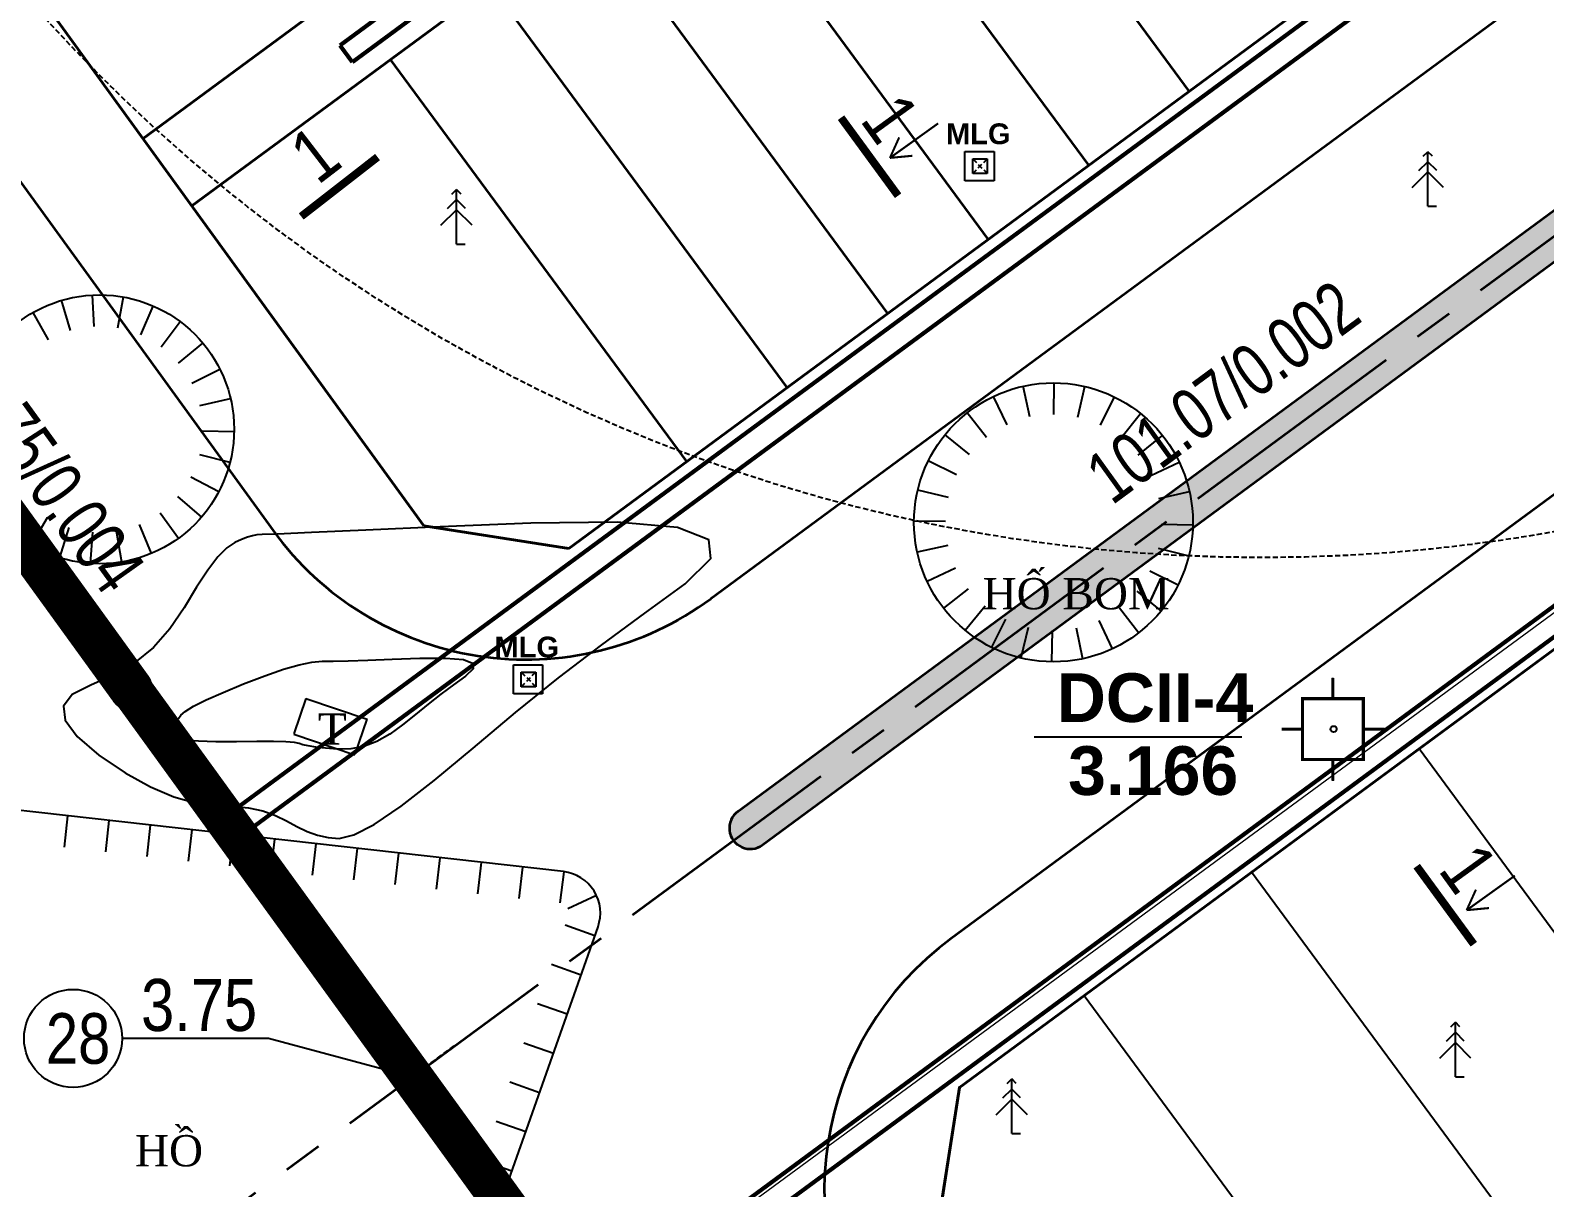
# Model space of a CAD drawing. Extents: x 22709 to 568895, y -41029 to 1932533.
# Drawn here: x 560714.5 to 560787.3, y 1930744.8 to 1930800.4 of the extents above; entities that cross this region are included whole.
import ezdxf

# ---------------------------------------------------------------- set-up
doc = ezdxf.new("R2010")
doc.units = ezdxf.units.MI
doc.header["$MEASUREMENT"] = 0
for name, pattern in [('BORDER2', [0.875, 0.25, -0.125, 0.25, -0.125, 0, -0.125]), ('CENTER2', [1.125, 0.75, -0.125, 0.125, -0.125]), ('DASHED2', [0.375, 0.25, -0.125])]:
    doc.linetypes.add(name, pattern=pattern)
doc.layers.get('0').update_dxf_attribs({"color": 8, "linetype": 'CONTINUOUS'})
for name, color, linetype, lineweight in [('1-chieu dai', 8, 'CONTINUOUS', 40), ('1-nghiktHC', 8, 'CONTINUOUS', 60), ('10-TIM', 8, 'CENTER2', 35), ('13-PLO', 8, 'CONTINUOUS', 35), ('4-LE TRONG', 8, 'CONTINUOUS', 40), ('7-LE NGOAI', 8, 'CONTINUOUS', 35), ('84- CX DAI PHAN CACH', 8, 'CONTINUOUS', 50), ('D-S-DÂY ĐIỆN 1.5', 200, 'DASHED2', 40), ('EC22', 8, 'CONTINUOUS', 13)]:
    doc.layers.add(name, color=color, linetype=linetype, lineweight=lineweight)
for name, color, linetype in [('1-cotTK', 8, 'CONTINUOUS'), ('1-RANH GIOI QH DX', 8, 'BORDER2'), ('1-toado', 8, 'CONTINUOUS'), ('CHU', 8, 'CONTINUOUS'), ('DCII', 8, 'CONTINUOUS'), ('DIA VAT 500', 8, 'CONTINUOUS'), ('DIA VAT.MOI', 8, 'CONTINUOUS'), ('DM CON', 8, 'CONTINUOUS'), ('ho', 8, 'CONTINUOUS'), ('ho bom', 8, 'CONTINUOUS'), ('lang mo', 8, 'CONTINUOUS'), ('MATCAT', 8, 'CONTINUOUS'), ('nha.moi', 8, 'CONTINUOUS'), ('PHI LAO', 8, 'CONTINUOUS')]:
    doc.layers.add(name, color=color, linetype=linetype)
doc.styles.add('Atext', font='VHELVEB_0.TTF')
doc.styles.add('Do doc', font='VHARIALN.TTF', dxfattribs={"width": 0.9, "oblique": 0.6})
doc.styles.add('K1', font='VHARIALN.TTF', dxfattribs={"height": 250})
doc.styles.add('nha', font='VHARIALB.TTF', dxfattribs={"height": 1})
doc.styles.get("Standard").update_dxf_attribs({"font": 'vntimeh.shx'})
doc.linetypes.add('EN22M', pattern='A,11.62018,-3.44714,5.8817,[1,CHEO22.shx,S=1.314667,R=179.926953,X=0,Y=-0.037745],6.161787,-1.831234,["22KV",Atext,S=2,R=359.924807,X=0,Y=-0.849311],-7.878595,5.8817,[1,CHEO22.shx,S=1.314667,R=179.926953,X=0,Y=0.001213],6.161787,-3.44714', length=52.311263)
pattern_1 = [(37.5, (561075.49294, 1927460.0977), (-0.018898007, 0.57804713), [0, -0.456, 0, -0.51, 0, -0.4875]), (7.5, (561075.49294, 1927460.0977), (0.53093301, 0.84664382), [0, -0.246, 0, -0.411, 0, -0.1575]), (327.5, (561075.12394, 1927460.0977), (0.93424256, 0.001697716), [0, -0.15, 0, -0.54, 0, -0.705]), (317.5, (561075.12394, 1927460.0977), (0.90183798, 0.26330267), [0, -0.075, 0, -0.354, 0, -0.405])]

# ---------------------------------------------------------------- blocks, each defined once
blk = doc.blocks.new('ELLIPSE')
at = {"color": 0, "linetype": 'ByBlock'}
blk.add_circle((0, 0), 1, dxfattribs=at)
blk = doc.blocks.new('DCII')
at = {"layer": 'DCII', "linetype": 'Continuous'}
for p, q in [((563371.997, 1962106.401), (563371.997, 1962107.064)), ((563371.022, 1962104.451), (563371.022, 1962106.401)), ((563371.022, 1962105.426), (563370.359, 1962105.426)), ((563371.997, 1962104.451), (563371.997, 1962103.768))]:
    blk.add_line(p, q, dxfattribs=at)
at = {"layer": 'DCII', "linetype": 'Continuous', "const_width": 0.1}
for points in [[(563371.997, 1962107.064), (563371.997, 1962106.401)], [(563370.359, 1962105.426), (563371.022, 1962105.426)], [(563373.655, 1962105.426), (563372.972, 1962105.426)], [(563371.997, 1962103.768), (563371.997, 1962104.451)]]:
    blk.add_lwpolyline(points, dxfattribs=at)
blk.add_lwpolyline([(563371.022, 1962106.401), (563372.972, 1962106.401), (563372.972, 1962104.451), (563371.022, 1962104.451)], close=True, dxfattribs=at)
at = {"layer": 'DCII', "linetype": 'Continuous', "xscale": 0.0975019498728216, "yscale": 0.0975019498728216, "zscale": 1.95, "rotation": 359.99999986318}
blk.add_blockref('ELLIPSE', (563372.017, 1962105.426), dxfattribs=at)
blk = doc.blocks.new('t')
at = {"layer": 'ho bom', "color": 250}
blk.add_line((0, 1.512), (0, 0), dxfattribs=at)
blk = doc.blocks.new('PL')
at = {"layer": 'PHI LAO', "color": 250, "linetype": 'Continuous'}
blk.add_line((569625.727, 1929989.672), (569626.147, 1929989.672), dxfattribs=at)
for points in [[(569625.508, 1929992.078), (569625.727, 1929992.297)], [(569625.946, 1929992.078), (569625.727, 1929992.297)], [(569625.727, 1929989.672), (569625.727, 1929992.297)], [(569624.977, 1929990.575), (569625.727, 1929991.325)], [(569625.301, 1929991.387), (569625.727, 1929991.813)], [(569626.153, 1929991.387), (569625.727, 1929991.813)], [(569626.477, 1929990.575), (569625.727, 1929991.325)]]:
    blk.add_lwpolyline(points, dxfattribs=at)
blk = doc.blocks.new('xcvbgh')
at = {"layer": 'MATCAT', "const_width": 0.1}
for points in [[(568395.591, 1930938.19), (568397.909, 1930939.849)], [(568396.035, 1930939.175), (568395.591, 1930938.19)], [(568396.667, 1930938.292), (568395.591, 1930938.19)]]:
    blk.add_lwpolyline(points, dxfattribs=at)
blk = doc.blocks.new('cvnfgj')
at = {"layer": '1-cotTK', "lineweight": -3}
h = blk.add_hatch(dxfattribs=at)
h.set_pattern_fill('ANSI31', scale=0.1, style=0)
h.set_pattern_definition([(45, (561075.492941, 1927460.097698), (-0.008838834765, 0.008838834765), [])])
edge = h.paths.add_edge_path()
edge.add_arc((568402.561, 1930175.794), 0.43, 0, 360)
at = {"layer": '1-cotTK', "color": 7, "lineweight": -3}
blk.add_circle((568402.561, 1930175.794, -28.474), 0.43, dxfattribs=at)
blk = doc.blocks.new('A$C5C0861BC')
blk.add_line((0, 0), (2.013, 1.483))
at = {"layer": '1-nghiktHC', "color": 8, "linetype": 'DASHED2', "lineweight": -3, "ltscale": 10, "const_width": 0.2, "flags": 128}
for points in [[(9.46, -12.299), (316.983, 214.224), (298.641, 239.125), (-8.694, 12.74)], [(-7.989, 11.769), (298.387, 237.447)], [(8.755, -11.327), (315.305, 214.479)]]:
    blk.add_lwpolyline(points, dxfattribs=at)
at = {"layer": '1-nghiktHC', "color": 8, "lineweight": -3, "const_width": 0.2, "flags": 128}
for points in [[(-3.478, 49.587), (59.051, 95.646)], [(-2.884, 48.782), (59.638, 94.836)], [(-3.478, 49.587), (-2.884, 48.782)]]:
    blk.add_lwpolyline(points, dxfattribs=at)
blk = doc.blocks.new('tmb')
at = {"layer": '84- CX DAI PHAN CACH', "lineweight": -3}
h = blk.add_hatch(dxfattribs=at)
h.set_pattern_fill('AR-SAND', color=256, scale=0.3, style=0)
h.set_pattern_definition(pattern_1)
h.paths.add_polyline_path([(567973.405, 1930898.236), (567941.569, 1930942.147, 1), (567939.949, 1930940.973), (567971.785, 1930897.062), (568038.626, 1930804.867), (568074.257, 1930755.722, 1), (568075.876, 1930756.896), (568040.246, 1930806.041)])
h = blk.add_hatch(dxfattribs=at)
h.set_pattern_fill('AR-SAND', color=256, scale=0.3, style=0)
h.set_pattern_definition(pattern_1)
h.paths.add_polyline_path([(568233.312, 1930845.478), (568104.193, 1930750.366, 0.967326), (568105.431, 1930748.797), (568234.498, 1930843.868, 1.000007)])
at = {"layer": '1-cotTK', "lineweight": -3, "ltscale": 15, "flags": 128}
blk.add_lwpolyline([(568088.602, 1930737.64), (568081.692, 1930739.499), (568074.65, 1930739.499)], dxfattribs=at)
at = {"layer": '1-RANH GIOI QH DX', "linetype": 'DASHED2', "ltscale": 30, "const_width": 2}
blk.add_lwpolyline([(568411.678, 1930949.543), (568385.601, 1930982.494), (568352.821, 1931025.773), (568320.86, 1931069.918), (568234.454, 1931189.276), (567924.026, 1930964.64), (568247.697, 1930518.199), (568559.192, 1930762.669), (568544.947, 1930780.727), (568483.932, 1930858.072), (568469.374, 1930876.529)], close=True, dxfattribs=at)
at = {"layer": '1-toado'}
blk.add_circle((568072.293, 1930739.499), 2.357, dxfattribs=at)
at = {"layer": '10-TIM', "ltscale": 15}
blk.add_line((567930.626, 1930955.536), (568276.416, 1930478.587), dxfattribs=at)
at = {"layer": '10-TIM', "ltscale": 15, "flags": 128}
blk.add_lwpolyline([(568031.247, 1930695.391), (568423.17, 1930984.09)], dxfattribs=at)
at = {"layer": '13-PLO'}
for p, q in [((568125.946, 1930785.023), (568111.712, 1930804.346)), ((568121.115, 1930781.464), (568106.881, 1930800.788)), ((568116.284, 1930777.906), (568102.051, 1930797.229)), ((568111.453, 1930774.347), (568097.22, 1930793.671)), ((568106.623, 1930770.789), (568092.389, 1930790.112)), ((568101.792, 1930767.23), (568087.558, 1930786.554))]:
    blk.add_line(p, q, dxfattribs=at)
at = {"layer": '13-PLO', "lineweight": -3, "flags": 128}
for points in [[(568150.038, 1930735.701), (568136.991, 1930753.414)], [(568141.987, 1930729.77), (568128.939, 1930747.483)], [(568133.935, 1930723.839), (568120.888, 1930741.552)]]:
    blk.add_lwpolyline(points, dxfattribs=at)
at = {"layer": '4-LE TRONG'}
for p, q in [((568225.221, 1930858.149), (568096.117, 1930763.051)), ((568068.025, 1930793.28), (568089.157, 1930764.133)), ((568170.002, 1930777.73), (568114.901, 1930737.142)), ((568089.157, 1930764.133), (568096.117, 1930763.051)), ((568114.901, 1930737.142), (568113.81, 1930730.129)), ((568114.901, 1930737.142), (568113.81, 1930730.129))]:
    blk.add_line(p, q, dxfattribs=at)
at = {"layer": '4-LE TRONG', "ltscale": 0.5}
for p, q in [((568139.936, 1930830.104), (568075.656, 1930782.755)), ((568142.308, 1930826.883), (568078.004, 1930779.516))]:
    blk.add_line(p, q, dxfattribs=at)
at = {"layer": '4-LE TRONG'}
blk.add_lwpolyline([(568174.193, 1930753.493), (568184.621, 1930739.335, -0.072257), (568187.636, 1930733.692, 0.361144), (568193.144, 1930730.455), (568204.457, 1930732.302, 0.118819), (568197.504, 1930748.825), (568176.993, 1930776.67), (568170.002, 1930777.73), (568114.901, 1930737.142), (568113.81, 1930730.129), (568123.789, 1930716.365)], format="xyb", close=True, dxfattribs=at)
at = {"layer": '7-LE NGOAI', "ltscale": 0.5}
for p, q in [((568040.246, 1930806.041), (568075.876, 1930756.896)), ((568038.626, 1930804.867), (568074.257, 1930755.722)), ((568164.833, 1930781.375), (568114.508, 1930744.305))]:
    blk.add_line(p, q, dxfattribs=at)
at = {"layer": '7-LE NGOAI', "ltscale": 0.2}
for p, q in [((568164.042, 1930805.632), (568102.951, 1930760.632)), ((568063.741, 1930788.967), (568081.911, 1930763.905))]:
    blk.add_line(p, q, dxfattribs=at)
at = {"layer": '7-LE NGOAI', "ltscale": 0.5, "flags": 128}
for points in [[(568104.193, 1930750.366), (568233.312, 1930845.478)], [(568105.432, 1930748.795), (568234.498, 1930843.868)]]:
    blk.add_lwpolyline(points, dxfattribs=at)
at = {"layer": '7-LE NGOAI', "ltscale": 0.2}
blk.add_arc((568094.055, 1930772.71), 15, 215.94216, 306.37556, dxfattribs=at)
at = {"layer": '7-LE NGOAI', "ltscale": 0.5}
for centre, radius, start, end in [((568075.067, 1930756.309), 1, 215.94216, 35.94216), ((568104.838, 1930749.602), 1, 126.37556, 306.37556), ((568123.404, 1930732.228), 15, 126.37556, 215.94216)]:
    blk.add_arc(centre, radius, start, end, dxfattribs=at)
at = {"layer": 'DCII', "linetype": 'Continuous'}
blk.add_line((568118.491, 1930753.996), (568128.479, 1930753.996), dxfattribs=at)
at = {"layer": 'DIA VAT 500', "linetype": 'Continuous'}
for p, q in [((568115.162, 1930782.124), (568116.562, 1930782.124)), ((568115.162, 1930780.724), (568115.162, 1930782.124)), ((568115.536, 1930781.073), (568115.536, 1930781.773)), ((568115.536, 1930781.773), (568116.236, 1930781.773)), ((568116.236, 1930781.773), (568116.236, 1930781.073)), ((568116.562, 1930782.124), (568116.562, 1930780.724)), ((568116.236, 1930781.073), (568115.536, 1930781.073)), ((568116.562, 1930780.724), (568115.162, 1930780.724)), ((568093.459, 1930757.454), (568094.859, 1930757.454)), ((568093.459, 1930756.054), (568093.459, 1930757.454)), ((568093.833, 1930756.403), (568093.833, 1930757.103)), ((568093.833, 1930757.103), (568094.533, 1930757.103)), ((568094.533, 1930757.103), (568094.533, 1930756.403)), ((568094.859, 1930757.454), (568094.859, 1930756.054)), ((568094.533, 1930756.403), (568093.833, 1930756.403)), ((568094.859, 1930756.054), (568093.459, 1930756.054))]:
    blk.add_line(p, q, dxfattribs=at)
at = {"layer": 'DIA VAT 500', "linetype": 'ByBlock'}
for p, q in [((568115.536, 1930781.073), (568116.236, 1930781.773)), ((568115.536, 1930781.773), (568116.236, 1930781.073)), ((568093.833, 1930756.403), (568094.533, 1930757.103)), ((568093.833, 1930757.103), (568094.533, 1930756.403))]:
    blk.add_line(p, q, dxfattribs=at)
at = {"layer": 'DM CON'}
for points, elevation in [([(568081.133, 1930763.696), (568080.924, 1930763.655), (568080.683, 1930763.585), (568080.398, 1930763.483), (568080.065, 1930763.337), (568079.683, 1930763.079), (568079.249, 1930762.638), (568078.764, 1930762.005), (568078.225, 1930761.181), (568077.63, 1930760.192), (568076.949, 1930759.18), (568076.155, 1930758.29), (568075.245, 1930757.546), (568074.225, 1930756.95), (568073.141, 1930756.481), (568072.255, 1930756.027), (568071.83, 1930755.472), (568071.909, 1930754.798), (568072.493, 1930754.006), (568073.54, 1930753.116), (568074.797, 1930752.265), (568076.01, 1930751.587), (568077.136, 1930751.104), (568078.168, 1930750.816), (568079.106, 1930750.706), (568079.955, 1930750.663), (568080.722, 1930750.576), (568081.41, 1930750.429), (568082.018, 1930750.217), (568082.553, 1930749.95), (568083.05, 1930749.677), (568083.545, 1930749.447), (568084.044, 1930749.269), (568084.553, 1930749.148), (568085.092, 1930749.107), (568085.789, 1930749.277), (568086.771, 1930749.787), (568088.058, 1930750.658), (568089.651, 1930751.89), (568091.528, 1930753.451), (568093.564, 1930755.156), (568095.633, 1930756.823), (568097.71, 1930758.418), (568099.773, 1930759.934), (568101.718, 1930761.351), (568102.946, 1930762.564), (568102.856, 1930763.47), (568101.351, 1930764.051), (568098.442, 1930764.309), (568094.3, 1930764.271), (568089.936, 1930764.092), (568086.361, 1930763.93), (568083.747, 1930763.812), (568082.111, 1930763.742), (568081.384, 1930763.714)], 3), ([(568090.587, 1930756.487), (568089.977, 1930756.039), (568089.362, 1930755.567), (568088.749, 1930755.074), (568088.136, 1930754.57), (568087.521, 1930754.114), (568086.9, 1930753.764), (568086.273, 1930753.528), (568085.64, 1930753.409), (568085.011, 1930753.397), (568084.434, 1930753.443), (568083.958, 1930753.499), (568083.591, 1930753.556), (568083.331, 1930753.613), (568083.154, 1930753.668), (568082.931, 1930753.715), (568082.528, 1930753.747), (568081.924, 1930753.765), (568081.12, 1930753.767), (568080.144, 1930753.757), (568079.158, 1930753.756), (568078.324, 1930753.782), (568077.67, 1930753.839), (568077.2, 1930753.927), (568076.907, 1930754.042), (568076.741, 1930754.164), (568076.657, 1930754.273), (568076.646, 1930754.366), (568076.704, 1930754.443), (568076.826, 1930754.505), (568076.976, 1930754.57), (568077.117, 1930754.652), (568077.243, 1930754.755), (568077.356, 1930754.879), (568077.473, 1930755.028), (568077.685, 1930755.217), (568078.087, 1930755.462), (568078.694, 1930755.767), (568079.503, 1930756.129), (568080.491, 1930756.538), (568081.508, 1930756.93), (568082.406, 1930757.241), (568083.16, 1930757.46), (568083.771, 1930757.587), (568084.264, 1930757.63), (568084.795, 1930757.635), (568085.521, 1930757.647), (568086.466, 1930757.675), (568087.627, 1930757.719), (568088.96, 1930757.77), (568090.192, 1930757.781), (568091.054, 1930757.705), (568091.499, 1930757.533), (568091.526, 1930757.265), (568091.163, 1930756.906)], 3.5)]:
    blk.add_lwpolyline(points, close=True, dxfattribs=dict(at, elevation=elevation))
at = {"layer": 'EC22', "linetype": 'EN22M', "ltscale": 0.6, "flags": 128}
blk.add_lwpolyline([(568049.007, 1930690.554), (568243.497, 1930833.483), (568250.084, 1930837.934), (568353.041, 1930697.921)], dxfattribs=at)
at = {"layer": 'ho', "flags": 128}
blk.add_lwpolyline([(568061.713, 1930719.669), (568085.48, 1930715.69, 0.364321), (568087.696, 1930716.998), (568097.526, 1930744.861, 0.482458), (568095.863, 1930747.514), (568067.924, 1930750.653, 0.386812), (568065.743, 1930749.076), (568060.086, 1930722.051, 0.426121)], format="xyb", close=True, dxfattribs=at)
at = {"layer": 'ho bom'}
for centre, radius in [((568073.571, 1930768.775), 6.462), ((568119.417, 1930764.301), 6.703)]:
    blk.add_circle(centre, radius, dxfattribs=at)
at = {"layer": 'MATCAT', "const_width": 0.38}
for points in [[(568109.206, 1930783.753), (568111.95, 1930780.002)], [(568083.26, 1930779.006), (568086.929, 1930781.86)], [(568136.877, 1930747.776), (568139.622, 1930744.025)]]:
    blk.add_lwpolyline(points, dxfattribs=at)
at = {"layer": 'nha.moi'}
for p, q in [((568082.928, 1930754.14), (568083.501, 1930755.837)), ((568083.483, 1930755.843), (568086.425, 1930754.85)), ((568085.852, 1930753.153), (568086.425, 1930754.85)), ((568082.903, 1930754.124), (568085.844, 1930753.13))]:
    blk.add_line(p, q, dxfattribs=at)
at = {"lineweight": -3}
blk.add_blockref('A$C5C0861BC', (568088.602, 1930737.64), dxfattribs=at)
for p in [(-1488.314, 789.822), (-1535.004, 788.004), (-1486.993, 747.981, 3.374), (-1508.314, 745.253, 3.374)]:
    blk.add_blockref('PL', p)
at = {"layer": '1-cotTK', "lineweight": -3}
blk.add_blockref('cvnfgj', (-313.959, 561.846, 28.474), dxfattribs=at)
at = {"layer": 'DCII', "linetype": 'Continuous', "xscale": 1.5, "yscale": 1.5, "zscale": 1.5}
blk.add_blockref('DCII', (-276925.146, -1012403.773, 3.092), dxfattribs=at)
at = {"layer": 'ho'}
for p, rotation in [((568073.221, 1930775.228), 183.100848330598), ((568074.715, 1930775.135), 169.8007271405125), ((568070.369, 1930774.388), 209.7010907107689), ((568071.746, 1930774.974), 196.4009695206834), ((568076.147, 1930774.701), 156.5006059504271), ((568077.442, 1930773.95), 143.2004847603417), ((568078.528, 1930772.92), 129.9003635702562), ((568079.349, 1930771.669), 116.6002423801708), ((568079.859, 1930770.262), 103.3001211900854), ((568080.032, 1930768.674), 89.10327213230671), ((568079.835, 1930767.191), 75.80315094222132), ((568079.303, 1930765.792), 62.50302975213582), ((568078.463, 1930764.553), 49.20290856205042), ((568070.282, 1930763.213), 329.4021814215377), ((568076.054, 1930762.81), 22.60266618187953), ((568077.36, 1930763.541), 35.90278737196494), ((568071.649, 1930762.606), 342.7023026116231), ((568073.12, 1930762.329), 356.0024238017086), ((568074.615, 1930762.398), 9.302544991794038), ((568072.048, 1930750.19), 173.5886842324254), ((568074.036, 1930749.967), 173.5886842324254), ((568076.023, 1930749.743), 173.5886842324254), ((568078.011, 1930749.52), 173.5886842324254), ((568079.998, 1930749.297), 173.5886842324254), ((568081.986, 1930749.073), 173.5886842324254), ((568083.973, 1930748.85), 173.5886842324254), ((568085.961, 1930748.627), 173.5886842324254), ((568087.948, 1930748.403), 173.5886842324254), ((568089.936, 1930748.18), 173.5886842324254), ((568091.923, 1930747.957), 173.5886842324254), ((568093.911, 1930747.733), 173.5886842324254), ((568095.898, 1930747.51), 172.5826335245956), ((568097.448, 1930746.381), 115.2868540119328), ((568097.38, 1930744.447), 70.56731204040044), ((568096.715, 1930742.561), 70.56731204040044), ((568096.049, 1930740.675), 70.56731204040044), ((568095.384, 1930738.789), 70.56731204040044), ((568094.719, 1930736.903), 70.56731204040044), ((568094.053, 1930735.017), 70.56731204040044), ((568093.388, 1930733.131), 70.56731204040044)]:
    blk.add_blockref('t', p, dxfattribs=dict(at, rotation=rotation))
at = {"layer": 'lang mo'}
for p, rotation in [((568117.958, 1930770.843), 192.5689108534683), ((568119.446, 1930771.004), 179.7477969967848), ((568120.933, 1930770.83), 166.9266831401012), ((568116.542, 1930770.357), 205.3900247101519), ((568122.344, 1930770.331), 154.1055692834177), ((568115.27, 1930769.568), 218.2111385668354), ((568123.609, 1930769.531), 141.2844554267342), ((568114.205, 1930768.516), 231.032252423519), ((568124.665, 1930768.47), 128.4633415700506), ((568113.399, 1930767.255), 243.8533662802025), ((568125.46, 1930767.202), 115.642227713367), ((568112.894, 1930765.846), 256.6744801368861), ((568125.953, 1930765.788), 102.8211138566835), ((568112.714, 1930764.36), 269.4955939935695), ((568126.119, 1930764.183), 88.99118798713916), ((568112.868, 1930762.871), 282.3167078502531), ((568125.926, 1930762.698), 76.17007413045557), ((568113.348, 1930761.453), 295.1378217069366), ((568125.408, 1930761.294), 63.34896027377207), ((568114.131, 1930760.178), 307.9589355636202), ((568124.591, 1930760.039), 50.5278464170885), ((568115.178, 1930759.108), 320.7800494203037), ((568123.516, 1930758.997), 37.70673256040499), ((568116.436, 1930758.297), 333.6011632769873), ((568117.843, 1930757.785), 346.4222771336708), ((568119.328, 1930757.598), 359.2433909903544), ((568120.818, 1930757.746), 12.06450484703791), ((568122.237, 1930758.22), 24.88561870372141)]:
    blk.add_blockref('t', p, dxfattribs=dict(at, rotation=rotation))
at = {"layer": 'MATCAT', "lineweight": -3}
for p in [(-284.033, -156.37), (-256.312, -192.528)]:
    blk.add_blockref('xcvbgh', p, dxfattribs=at)
at = {"layer": '1-chieu dai', "lineweight": -3, "char_height": 2.5, "attachment_point": 5, "style": 'Do doc'}
for s, insert, rotation in [('\\A1;101.07/0.002', (568127.558, 1930770.55), 36.37556), ('\\A1;68.75/0.004', (568070.84, 1930766.916), 305.94847)]:
    blk.add_mtext(s, dxfattribs=dict(at, insert=insert, rotation=rotation))
at = {"layer": '1-cotTK', "style": 'K1'}
blk.add_text('3.75', height=2.5008, dxfattribs=at).set_placement((568075.564, 1930739.855, 28.474))
at = {"layer": '1-toado', "style": 'K1'}
blk.add_text('28', height=2.4307, dxfattribs=at).set_placement((568070.987, 1930738.279, 27.677))
at = {"layer": 'CHU', "linetype": 'Continuous', "style": 'nha'}
for p in [(568114.252, 1930782.48), (568092.549, 1930757.81)]:
    blk.add_text('mlg', height=1, dxfattribs=at).set_placement(p)
at = {"layer": 'DCII', "linetype": 'Continuous', "style": 'nha'}
for s, p in [('Dcii-4', (568119.575, 1930754.708)), ('3.166', (568120.121, 1930751.203))]:
    blk.add_text(s, height=2.34, dxfattribs=at).set_placement(p)
at = {"layer": 'DIA VAT.MOI'}
for s, p in [('hè bom', (568116.012, 1930760.124)), ('hå', (568075.269, 1930733.35))]:
    blk.add_text(s, height=1.5, dxfattribs=at).set_placement(p)
at = {"layer": 'MATCAT', "style": 'K1'}
for rotation, p in [(305.85053, (568110.076, 1930783.632)), (37.52903, (568084.052, 1930780.481)), (305.85053, (568137.867, 1930747.589))]:
    blk.add_text('1', height=2.56, rotation=rotation, dxfattribs=at).set_placement(p)
at = {"layer": 'nha.moi'}
blk.add_text('t', height=1.5, dxfattribs=at).set_placement((568084.063, 1930753.622))

msp = doc.modelspace()

# ---------------------------------------------------------------- block references
at = {"layer": 'D-S-DÂY ĐIỆN 1.5', "lineweight": -3}
msp.add_blockref('tmb', (-7355.76, 12.496), dxfattribs=at)

# ---------------------------------------------------------------- next in the draw order: linework, layer by layer
msp.add_circle((560773.712, 1930854.104), 79, dxfattribs=at)

doc.saveas('drawing.dxf')
